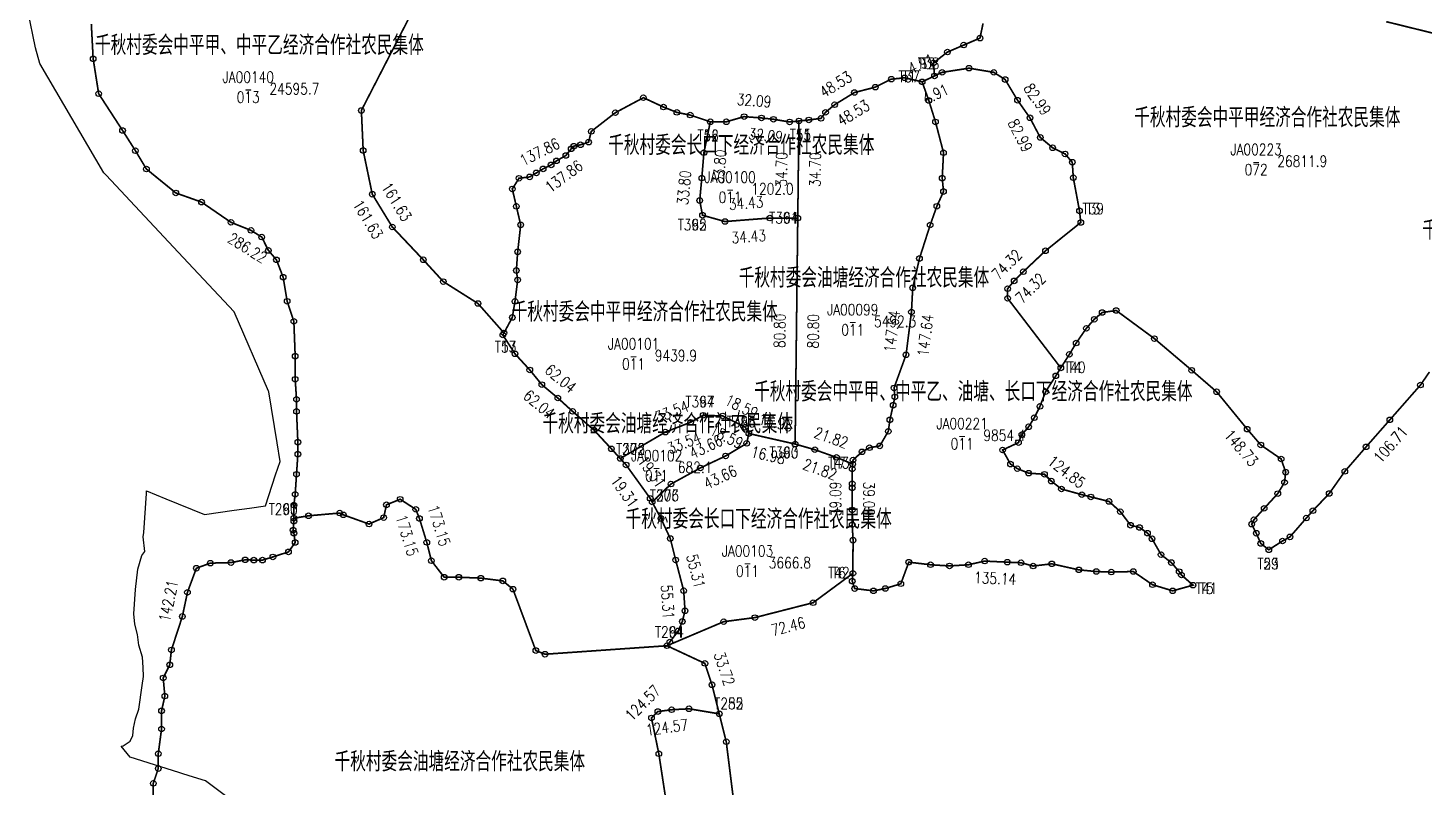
# Model space of a CAD drawing. Extents: x 213960 to 217464, y 137640 to 141047.
# Drawn here: x 213960.7 to 214460, y 138082.2 to 138353.5 of the extents above; entities that cross this region are included whole.
import ezdxf
from ezdxf.enums import TextEntityAlignment as Align

# ---------------------------------------------------------------- set-up
doc = ezdxf.new("R2010")
doc.units = 0
doc.header["$LTSCALE"] = 2
doc.header["$PDSIZE"] = 0.2
doc.layers.get('0').update_dxf_attribs({"linetype": 'CONTINUOUS'})
for name, color, linetype in [('DJZQ', 7, 'CONTINUOUS'), ('GD', 7, 'CONTINUOUS'), ('JZD', 1, 'CONTINUOUS'), ('JZP', 1, 'CONTINUOUS')]:
    doc.layers.add(name, color=color, linetype=linetype)
doc.styles.add('HZ', font='rs.shx', dxfattribs={"width": 0.8, "bigfont": 'hztxt.shx'})

# ---------------------------------------------------------------- blocks, each defined once
blk = doc.blocks.new('GC0000')
at = {"linetype": 'Continuous'}
blk.add_point((0, 0), dxfattribs=at)

msp = doc.modelspace()

# ---------------------------------------------------------------- linework, layer by layer
at = {"layer": 'DJZQ', "linetype": 'Continuous', "flags": 128}
msp.add_lwpolyline([(214031.27, 138078.97), (214024.18, 138084.36), (214018.32, 138086.22), (214015.7, 138087.05), (214014.65, 138087.38), (213997.24, 138092.89), (213994.03, 138096.82), (213994.66, 138096.85), (213997.28, 138098.62), (213998.14, 138100.56), (213998.47, 138103.19), (213999.15, 138106.53), (214000.35, 138110.04), (214001.52, 138118.47), (214002.02, 138121.63), (214001.82, 138124.96), (214001.62, 138128.64), (214000.36, 138132.84), (213999.81, 138136.7), (213998.9, 138140.37), (213998.53, 138144.05), (213999.16, 138152.83), (213999.99, 138160.02), (214001.36, 138164.94), (214002.47, 138166.4), (214001.93, 138171.66), (214002.06, 138173.19), (214003.01, 138187.15), (214003.07, 138188.04), (214009.92, 138185.24), (214023.78, 138179.59), (214034.39, 138181.09), (214039.91, 138181.87), (214045.59, 138182.68), (214049.24, 138193.73), (214050.84, 138198.57), (214049.76, 138205.16), (214046.76, 138223.42), (214046.66, 138223.66), (214034.36, 138252.04), (214016.23, 138271.47), (213988.66, 138300.9), (213987.84, 138301.77), (213964.88, 138340.84), (213963.32, 138346.45), (213960.66, 138359.76)], dxfattribs=at)
at = {"layer": 'GD', "color": 0, "linetype": 'Continuous'}
for centre in [(214301.14, 138349.87), (214301.14, 138349.87), (214289.5, 138344.88), (214289.5, 138344.88), (214295.32, 138347.38), (214295.32, 138347.38), (214284.51, 138341), (214284.51, 138341), (214297.21, 138339.12), (214297.21, 138339.12), (214287.6, 138337.64), (214287.6, 138337.64), (214306.07, 138337.64), (214306.07, 138337.64), (214310.14, 138335.06), (214310.14, 138335.06), (214314.57, 138327.67), (214314.57, 138327.67), (214319, 138321.39), (214319, 138321.39), (214322.7, 138314.37), (214322.7, 138314.37), (214327.13, 138310.68), (214327.13, 138310.68), (214331.56, 138308.46), (214331.56, 138308.46), (214334.15, 138305.51), (214334.15, 138305.51), (214334.52, 138299.97), (214334.52, 138299.97), (214337.2, 138283.98), (214337.2, 138283.98), (214324.58, 138273.85), (214324.58, 138273.85), (214313.36, 138263.1), (214313.36, 138263.1), (214316.63, 138266.37), (214316.63, 138266.37), (214311.02, 138260.29), (214311.02, 138260.29), (214311.02, 138256.86), (214311.02, 138256.86), (214342.02, 138249.38), (214344.86, 138251.8), (214349.87, 138252.51), (214339.19, 138246.14), (214335.55, 138240.88), (214363.52, 138242.46), (214333.12, 138236.84), (214328.26, 138229.15), (214376.88, 138231.14), (214324.62, 138223.49), (214385.78, 138223.45), (214458.67, 138225.86), (214322.59, 138218.23), (214320.57, 138214.19), (214447.73, 138213.43), (214316.12, 138208.12), (214318.55, 138210.95), (214396.71, 138210.1), (214314.9, 138205.29), (214401.57, 138204.44), (214439.23, 138203.77), (214309.23, 138202.65), (214408.85, 138199.43), (214312.07, 138197.6), (214314.5, 138195.98), (214318.55, 138194.37), (214324.21, 138193.96), (214410.47, 138194.73), (214431.62, 138194.99), (214326.64, 138191.53), (214330.28, 138188.7), (214410.07, 138191.09), (214337.57, 138186.68), (214340.81, 138185.87), (214347.29, 138184.25), (214407.64, 138187.05), (214426.05, 138187.09), (214351.33, 138180.61), (214402.78, 138181.79), (214417.85, 138178.31), (214420.2, 138180.95), (214354.98, 138175.76), (214358.22, 138174.95), (214398.33, 138176.13), (214399.14, 138177.74), (214361.05, 138172.93), (214362.67, 138170.91), (214399.95, 138172.89), (214401.57, 138169.25), (214409.36, 138170.12), (214412, 138171.58), (214365.91, 138165.24), (214275.68, 138162.55), (214283.45, 138161.63), (214290.24, 138161.2), (214297.04, 138161.63), (214302.83, 138162.94), (214310.9, 138162.55), (214315.82, 138162.35), (214320.15, 138161.17), (214326.84, 138161.96), (214336.48, 138159.8), (214342.78, 138159.21), (214348.09, 138159.01), (214355.96, 138159.21), (214369.55, 138162.41), (214372.38, 138159.18), (214255.46, 138155.75), (214256.34, 138153.12), (214267.32, 138153.14), (214272.84, 138154.84), (214362.85, 138154.49), (214373.19, 138157.96), (214263.07, 138152.3), (214370.06, 138152.3)]:
    msp.add_circle(centre, 1, dxfattribs=at)
at = {"layer": 'GD', "linetype": 'Continuous'}
for centre in [(213983.99, 138342.46), (214269.45, 138335.21), (214274.23, 138335.68), (213985.96, 138329.99), (214180.77, 138328.58), (214256.24, 138330.42), (214263.7, 138332.34), (214079.91, 138324.01), (214170.75, 138323.22), (214187.95, 138325.23), (214192.74, 138323.32), (214245.91, 138323.35), (214249.17, 138326.07), (214282.85, 138327.55), (214197.52, 138322.36), (214210.45, 138319.97), (214216.79, 138321.81), (214223.01, 138321.33), (214227.32, 138320.86), (214233.07, 138319.9), (214239.93, 138320.63), (214244.28, 138321.18), (214285.24, 138319.9), (213994.5, 138316.86), (214162.13, 138316.52), (213999.1, 138309.63), (214080.56, 138309.69), (214153.04, 138307.91), (214154.95, 138310.3), (214155.91, 138311.26), (214158.3, 138311.74), (214161.18, 138312.69), (214202.41, 138308.9), (214288.11, 138308.9), (214003.04, 138303.07), (214144.9, 138303.13), (214147.77, 138304.56), (214149.69, 138306), (214136.28, 138299.78), (214140.11, 138300.26), (214142.51, 138301.69), (214201.66, 138299.86), (214287.64, 138299.81), (214013.55, 138294.53), (214083.81, 138294.07), (214133.89, 138295.95), (214288.11, 138295.03), (214022.75, 138291.25), (214135.33, 138289.73), (214200.91, 138291.83), (214285.72, 138289.77), (214033.26, 138284.03), (214136.89, 138283.13), (214209.94, 138284.31), (214226, 138285.56), (214283.33, 138283.07), (214040.44, 138281.15), (214044.27, 138278.76), (214090.98, 138282.35), (214046.66, 138273.98), (214135.81, 138273.47), (214049.54, 138270.63), (214102.05, 138270.64), (214279.5, 138271.11), (214051.93, 138264.41), (214109.22, 138262.83), (214135.33, 138266.78), (214135.81, 138263.43), (214277.1, 138260.59), (214053.37, 138255.8), (214121.6, 138255.02), (214134.85, 138255.77), (214055.76, 138248.63), (214133.89, 138250.03), (214276.63, 138251.98), (214130.51, 138243.75), (214056.24, 138236.19), (214134.86, 138237.01), (214274.71, 138236.67), (214056.24, 138227.93), (214140.13, 138231.27), (214144.44, 138226.01), (214270.4, 138224.82), (214056.72, 138220.75), (214150.18, 138221.23), (214270.1, 138218.68), (214270.69, 138221.6), (214056.72, 138216.45), (214155.45, 138216.44), (214209.19, 138214.81), (214268.93, 138213.41), (214163.11, 138209.75), (214188.61, 138209.04), (214197.65, 138212.55), (214217.22, 138210.79), (214268.35, 138209.31), (214057.2, 138205.45), (214169.33, 138203.05), (214217.72, 138205.02), (214261.61, 138203.46), (214265.3, 138204.11), (214057.2, 138201.14), (214210.19, 138200.51), (214242.06, 138202.76), (214249.83, 138200), (214255.75, 138199.07), (214258.97, 138201.99), (214056.72, 138193.97), (214174.59, 138197.31), (214201.16, 138196.24), (214255.46, 138195.85), (214190.62, 138190.47), (214255.46, 138190.58), (214255.46, 138189.12), (214055.77, 138182.97), (214056.24, 138186.8), (214088.88, 138183.06), (214093.79, 138185.03), (214183.21, 138185.35), (214061.02, 138179.13), (214072.16, 138180.11), (214073.47, 138179.46), (214087.89, 138178.48), (214099.37, 138181.43), (214100.68, 138178.15), (214187.04, 138178.18), (214255.46, 138181.21), (214055.5, 138173.97), (214055.77, 138177.23), (214082.65, 138176.18), (214255.46, 138175.95), (214055.77, 138172.92), (214056.24, 138169.58), (214103.3, 138169.63), (214190.39, 138171), (214255.75, 138170.39), (214038.35, 138163.38), (214041.44, 138163.29), (214044.54, 138163.29), (214048.26, 138164.41), (214053.85, 138166.23), (214104.94, 138163.07), (214192.31, 138163.35), (214020.89, 138160.38), (214025.88, 138162.2), (214033.31, 138162.41), (214109.53, 138157.17), (214114.77, 138157.17), (214122.64, 138156.84), (214130.5, 138155.86), (214017.71, 138151.77), (214134.11, 138152.91), (214195.18, 138152.35), (214241.46, 138148.06), (214015.89, 138143.15), (214195.66, 138145.17), (214193.26, 138138), (214194.7, 138141.35), (214209.5, 138141.28), (214220.64, 138142.74), (214190.23, 138134.02), (214011.98, 138131.18), (214142.3, 138130.95), (214145.58, 138129.64), (214011.39, 138125.88), (214202.76, 138126.36), (214009.04, 138121.17), (214205.31, 138118.73), (214009.63, 138114.69), (214008.45, 138109.39), (214185.96, 138109.15), (214190.88, 138109.81), (214197.1, 138110.14), (214183.66, 138106.86), (214008.45, 138102.92), (214210.4, 138098.38), (214007.27, 138094.08), (214186.29, 138094.07), (214007.27, 138088.78), (214005.5, 138083.48)]:
    msp.add_circle(centre, 1, dxfattribs=at)
at = {"layer": 'JZD', "color": 0, "linetype": 'Continuous', "const_width": 0.6, "flags": 128}
for points in [[(214511.5, 138361.36), (214516.82, 138351.66), (214524.65, 138345.71), (214531.85, 138334.45), (214533.42, 138324.75), (214534.67, 138316.93), (214534.05, 138311.61), (214533.97, 138309.9), (214528.71, 138309.79), (214523.41, 138310.57), (214509.7, 138317.11), (214496.29, 138326), (214485.54, 138336.44), (214479.69, 138343.92), (214468.98, 138350.2), (214446.44, 138355.75)], [(214302.24, 138355.13), (214301.14, 138349.87), (214295.32, 138347.38), (214289.5, 138344.88), (214284.51, 138341), (214284.89, 138336.36), (214280.45, 138334.25), (214274.23, 138335.68), (214269.45, 138335.21), (214263.7, 138332.34), (214256.24, 138330.42), (214249.17, 138326.07), (214245.91, 138323.35), (214244.28, 138321.18), (214239.93, 138320.63), (214236.39, 138320.26), (214233.07, 138319.9), (214227.32, 138320.86), (214223.01, 138321.33), (214216.79, 138321.81), (214210.45, 138319.97), (214204.7, 138319.97), (214197.52, 138322.36), (214192.74, 138323.32), (214187.95, 138325.23), (214180.77, 138328.58), (214170.75, 138323.22), (214162.13, 138316.52), (214161.18, 138312.69), (214158.3, 138311.74), (214155.91, 138311.26), (214154.95, 138310.3), (214153.04, 138307.91), (214149.69, 138306), (214147.77, 138304.56), (214144.9, 138303.13), (214142.51, 138301.69), (214140.11, 138300.26), (214136.28, 138299.78), (214133.89, 138295.95), (214135.33, 138289.73), (214136.89, 138283.13), (214135.81, 138273.47), (214135.33, 138266.78), (214135.81, 138263.43), (214134.85, 138255.77), (214133.89, 138250.03), (214130.91, 138244.49), (214121.6, 138255.02), (214109.22, 138262.83), (214102.05, 138270.64), (214090.98, 138282.35), (214083.81, 138294.07), (214080.56, 138309.69), (214079.91, 138324.01), (214097.39, 138357.93)], [(214461.89, 138230.54), (214458.67, 138225.86), (214447.73, 138213.43), (214439.23, 138203.77), (214431.62, 138194.99), (214426.05, 138187.09), (214420.2, 138180.95), (214417.85, 138178.31), (214412, 138171.58), (214409.36, 138170.12), (214404.42, 138166.98), (214401.57, 138169.25), (214399.95, 138172.89), (214398.33, 138176.13), (214399.14, 138177.74), (214402.78, 138181.79), (214407.64, 138187.05), (214410.07, 138191.09), (214410.47, 138194.73), (214408.85, 138199.43), (214401.57, 138204.44), (214396.71, 138210.1), (214385.78, 138223.45), (214376.88, 138231.14), (214363.52, 138242.46), (214349.87, 138252.51), (214344.86, 138251.8), (214342.02, 138249.38), (214339.19, 138246.14), (214335.55, 138240.88), (214333.12, 138236.84), (214330.05, 138231.99), (214311.02, 138256.86), (214311.02, 138260.29), (214313.36, 138263.1), (214316.63, 138266.37), (214324.58, 138273.85), (214337.2, 138283.98), (214336.73, 138288.15), (214334.52, 138299.97), (214334.15, 138305.51), (214331.56, 138308.46), (214327.13, 138310.68), (214322.7, 138314.37), (214319, 138321.39), (214314.57, 138327.67), (214310.14, 138335.06), (214306.07, 138337.64), (214297.21, 138339.12), (214287.6, 138337.64), (214284.89, 138336.36), (214284.51, 138341), (214289.5, 138344.88), (214295.32, 138347.38), (214301.14, 138349.87), (214302.24, 138355.13)], [(214446.44, 138355.75), (214468.98, 138350.2)]]:
    msp.add_lwpolyline(points, dxfattribs=at)
at = {"layer": 'JZD', "color": 7, "const_width": 0.6}
for points in [[(214097.39, 138357.93), (214079.91, 138324.01), (214080.56, 138309.69), (214083.81, 138294.07), (214090.98, 138282.35), (214102.05, 138270.64), (214109.22, 138262.83), (214121.6, 138255.02), (214130.91, 138244.49), (214130.51, 138243.75), (214134.86, 138237.01), (214140.13, 138231.27), (214144.44, 138226.01), (214150.18, 138221.23), (214155.45, 138216.44), (214163.11, 138209.75), (214169.33, 138203.05), (214172.49, 138199.6), (214174.59, 138197.31), (214183.21, 138185.35), (214183.9, 138184.06), (214187.04, 138178.18), (214190.39, 138171), (214192.31, 138163.35), (214195.18, 138152.35), (214195.66, 138145.17), (214194.7, 138141.35), (214193.26, 138138), (214189.2, 138132.68), (214145.58, 138129.64), (214142.3, 138130.95), (214134.11, 138152.91), (214130.5, 138155.86), (214122.64, 138156.84), (214114.77, 138157.17), (214109.53, 138157.17), (214104.94, 138163.07), (214103.3, 138169.63), (214100.68, 138178.15), (214099.37, 138181.43), (214093.79, 138185.03), (214088.88, 138183.06), (214087.89, 138178.48), (214082.65, 138176.18), (214073.47, 138179.46), (214072.16, 138180.11), (214061.02, 138179.13), (214055.77, 138178.27), (214055.77, 138182.97), (214056.24, 138186.8), (214056.72, 138193.97), (214057.2, 138201.14), (214057.2, 138205.45), (214056.72, 138216.45), (214056.72, 138220.75), (214056.24, 138227.93), (214056.24, 138236.19), (214055.76, 138248.63), (214053.37, 138255.8), (214051.93, 138264.41), (214049.54, 138270.63), (214046.66, 138273.98), (214044.27, 138278.76), (214040.44, 138281.15), (214033.26, 138284.03), (214022.75, 138291.25), (214013.55, 138294.53), (214003.04, 138303.07), (213999.1, 138309.63), (213994.5, 138316.86), (213985.96, 138329.99), (213983.99, 138342.46), (213983.33, 138354.93)], [(214005.5, 138077), (214005.5, 138083.48), (214007.27, 138088.78), (214007.27, 138094.08), (214008.45, 138102.92), (214008.45, 138109.39), (214009.63, 138114.69), (214009.04, 138121.17), (214011.39, 138125.88), (214011.98, 138131.18), (214015.89, 138143.15), (214017.71, 138151.77), (214020.89, 138160.38), (214025.88, 138162.2), (214033.31, 138162.41), (214038.35, 138163.38), (214041.44, 138163.29), (214044.54, 138163.29), (214048.26, 138164.41), (214053.85, 138166.23), (214056.24, 138169.58), (214055.77, 138172.92), (214055.5, 138173.97), (214055.77, 138177.23), (214055.77, 138178.27), (214061.02, 138179.13), (214072.16, 138180.11), (214073.47, 138179.46), (214082.65, 138176.18), (214087.89, 138178.48), (214088.88, 138183.06), (214093.79, 138185.03), (214099.37, 138181.43), (214100.68, 138178.15), (214103.3, 138169.63), (214104.94, 138163.07), (214109.53, 138157.17), (214114.77, 138157.17), (214122.64, 138156.84), (214130.5, 138155.86), (214134.11, 138152.91), (214142.3, 138130.95), (214145.58, 138129.64), (214189.2, 138132.68), (214202.76, 138126.36), (214205.31, 138118.73), (214207.91, 138108.33), (214197.1, 138110.14), (214190.88, 138109.81), (214185.96, 138109.15), (214183.66, 138106.86), (214186.29, 138094.07), (214199.35, 138008.95)], [(214199.35, 138008.95), (214186.29, 138094.07), (214183.66, 138106.86), (214185.96, 138109.15), (214190.88, 138109.81), (214197.1, 138110.14), (214207.91, 138108.33), (214210.4, 138098.38), (214212.94, 138078.03)]]:
    msp.add_lwpolyline(points, dxfattribs=at)
at = {"layer": 'JZD', "color": 0, "linetype": 'Continuous', "const_width": 0.6, "flags": 128}
msp.add_lwpolyline([(214280.45, 138334.25), (214284.89, 138336.36), (214287.6, 138337.64), (214297.21, 138339.12), (214306.07, 138337.64), (214310.14, 138335.06), (214314.57, 138327.67), (214319, 138321.39), (214322.7, 138314.37), (214327.13, 138310.68), (214331.56, 138308.46), (214334.15, 138305.51), (214334.52, 138299.97), (214336.73, 138288.15), (214337.2, 138283.98), (214324.58, 138273.85), (214316.63, 138266.37), (214313.36, 138263.1), (214311.02, 138260.29), (214311.02, 138256.86), (214330.05, 138231.99), (214328.26, 138229.15), (214324.62, 138223.49), (214322.59, 138218.23), (214320.57, 138214.19), (214318.55, 138210.95), (214316.12, 138208.12), (214314.9, 138205.29), (214309.23, 138202.65), (214312.07, 138197.6), (214314.5, 138195.98), (214318.55, 138194.37), (214324.21, 138193.96), (214326.64, 138191.53), (214330.28, 138188.7), (214337.57, 138186.68), (214340.81, 138185.87), (214347.29, 138184.25), (214351.33, 138180.61), (214354.98, 138175.76), (214358.22, 138174.95), (214361.05, 138172.93), (214362.67, 138170.91), (214365.91, 138165.24), (214369.55, 138162.41), (214372.38, 138159.18), (214373.19, 138157.96), (214377.34, 138154.33), (214370.06, 138152.3), (214362.85, 138154.49), (214355.96, 138159.21), (214348.09, 138159.01), (214342.78, 138159.21), (214336.48, 138159.8), (214326.84, 138161.96), (214320.15, 138161.17), (214315.82, 138162.35), (214310.9, 138162.55), (214302.83, 138162.94), (214297.04, 138161.63), (214290.24, 138161.2), (214283.45, 138161.63), (214275.68, 138162.55), (214272.84, 138154.84), (214267.32, 138153.14), (214263.07, 138152.3), (214256.34, 138153.12), (214255.46, 138155.75), (214255.69, 138158.56), (214255.75, 138170.39), (214255.46, 138175.95), (214255.46, 138181.21), (214255.46, 138189.12), (214255.46, 138190.58), (214255.46, 138195.85), (214255.62, 138197.63), (214255.75, 138199.07), (214258.97, 138201.99), (214261.61, 138203.46), (214265.3, 138204.11), (214268.35, 138209.31), (214268.93, 138213.41), (214270.1, 138218.68), (214270.69, 138221.6), (214270.4, 138224.82), (214274.71, 138236.67), (214276.63, 138251.98), (214277.1, 138260.59), (214279.5, 138271.11), (214283.33, 138283.07), (214285.72, 138289.77), (214288.11, 138295.03), (214287.64, 138299.81), (214288.11, 138308.9), (214285.24, 138319.9), (214282.85, 138327.55)], close=True, dxfattribs=at)
at = {"layer": 'JZD', "color": 7, "const_width": 0.6}
for points in [[(214236.39, 138320.26), (214239.93, 138320.63), (214244.28, 138321.18), (214245.91, 138323.35), (214249.17, 138326.07), (214256.24, 138330.42), (214263.7, 138332.34), (214269.45, 138335.21), (214274.23, 138335.68), (214280.45, 138334.25), (214282.85, 138327.55), (214285.24, 138319.9), (214288.11, 138308.9), (214287.64, 138299.81), (214288.11, 138295.03), (214285.72, 138289.77), (214283.33, 138283.07), (214279.5, 138271.11), (214277.1, 138260.59), (214276.63, 138251.98), (214274.71, 138236.67), (214270.4, 138224.82), (214270.69, 138221.6), (214270.1, 138218.68), (214268.93, 138213.41), (214268.35, 138209.31), (214265.3, 138204.11), (214261.61, 138203.46), (214258.97, 138201.99), (214255.75, 138199.07), (214255.62, 138197.63), (214249.83, 138200), (214242.06, 138202.76), (214235.03, 138204.77), (214235.98, 138285.56)], [(214204.7, 138319.97), (214202.41, 138308.9), (214201.66, 138299.86), (214200.91, 138291.83), (214201.91, 138286.56), (214209.94, 138284.31), (214226, 138285.56), (214235.98, 138285.56), (214235.03, 138204.77), (214218.47, 138208.53), (214217.22, 138210.79), (214209.19, 138214.81), (214202.16, 138215.06), (214197.65, 138212.55), (214188.61, 138209.04), (214172.49, 138199.6), (214169.33, 138203.05), (214163.11, 138209.75), (214155.45, 138216.44), (214150.18, 138221.23), (214144.44, 138226.01), (214140.13, 138231.27), (214134.86, 138237.01), (214130.51, 138243.75), (214130.91, 138244.49), (214133.89, 138250.03), (214134.85, 138255.77), (214135.81, 138263.43), (214135.33, 138266.78), (214135.81, 138273.47), (214136.89, 138283.13), (214135.33, 138289.73), (214133.89, 138295.95), (214136.28, 138299.78), (214140.11, 138300.26), (214142.51, 138301.69), (214144.9, 138303.13), (214147.77, 138304.56), (214149.69, 138306), (214153.04, 138307.91), (214154.95, 138310.3), (214155.91, 138311.26), (214158.3, 138311.74), (214161.18, 138312.69), (214162.13, 138316.52), (214170.75, 138323.22), (214180.77, 138328.58), (214187.95, 138325.23), (214192.74, 138323.32), (214197.52, 138322.36)], [(214204.7, 138319.97), (214210.45, 138319.97), (214216.79, 138321.81), (214223.01, 138321.33), (214227.32, 138320.86), (214233.07, 138319.9), (214236.39, 138320.26), (214235.98, 138285.56), (214226, 138285.56), (214209.94, 138284.31), (214201.91, 138286.56), (214200.91, 138291.83), (214201.66, 138299.86), (214202.41, 138308.9)], [(214172.49, 138199.6), (214188.61, 138209.04), (214197.65, 138212.55), (214202.16, 138215.06), (214209.19, 138214.81), (214217.22, 138210.79), (214218.47, 138208.53), (214217.72, 138205.02), (214210.19, 138200.51), (214201.16, 138196.24), (214190.62, 138190.47), (214183.9, 138184.06), (214183.21, 138185.35), (214174.59, 138197.31)], [(214183.9, 138184.06), (214190.62, 138190.47), (214201.16, 138196.24), (214210.19, 138200.51), (214217.72, 138205.02), (214218.47, 138208.53), (214235.03, 138204.77), (214242.06, 138202.76), (214249.83, 138200), (214255.62, 138197.63), (214255.46, 138195.85), (214255.46, 138190.58), (214255.46, 138189.12), (214255.46, 138181.21), (214255.46, 138175.95), (214255.75, 138170.39), (214255.69, 138158.56), (214241.46, 138148.06), (214220.64, 138142.74), (214209.5, 138141.28), (214189.2, 138132.68), (214190.23, 138134.02), (214193.26, 138138), (214194.7, 138141.35), (214195.66, 138145.17), (214195.18, 138152.35), (214192.31, 138163.35), (214190.39, 138171), (214187.04, 138178.18)]]:
    msp.add_lwpolyline(points, close=True, dxfattribs=at)
at = {"layer": 'JZP', "linetype": 'Continuous'}
for centre in [(214280.45, 138334.25), (214204.7, 138319.97), (214236.39, 138320.26), (214201.91, 138286.56), (214235.98, 138285.56), (214130.91, 138244.49), (214202.16, 138215.06), (214218.47, 138208.53), (214235.03, 138204.77), (214172.49, 138199.6), (214255.62, 138197.63), (214183.9, 138184.06), (214055.77, 138178.27), (214255.69, 138158.56), (214189.2, 138132.68), (214207.91, 138108.33)]:
    msp.add_circle(centre, 1, dxfattribs=at)
at = {"layer": 'JZP', "color": 1, "linetype": 'Continuous'}
for centre in [(214284.89, 138336.36), (214336.73, 138288.15), (214330.05, 138231.99), (214404.42, 138166.98), (214377.34, 138154.33)]:
    msp.add_circle(centre, 1, dxfattribs=at)

# ---------------------------------------------------------------- block references
at = {"layer": 'JZD', "color": 0, "linetype": 'Continuous'}
for p in [(214301.14, 138349.87), (214301.14, 138349.87), (214289.5, 138344.88), (214289.5, 138344.88), (214295.32, 138347.38), (214295.32, 138347.38), (214284.51, 138341), (214284.51, 138341), (214297.21, 138339.12), (214297.21, 138339.12), (214284.89, 138336.36), (214284.89, 138336.36), (214284.89, 138336.36), (214287.6, 138337.64), (214287.6, 138337.64), (214306.07, 138337.64), (214306.07, 138337.64), (214310.14, 138335.06), (214310.14, 138335.06), (214314.57, 138327.67), (214314.57, 138327.67), (214319, 138321.39), (214319, 138321.39), (214322.7, 138314.37), (214322.7, 138314.37), (214327.13, 138310.68), (214327.13, 138310.68), (214331.56, 138308.46), (214331.56, 138308.46), (214334.15, 138305.51), (214334.15, 138305.51), (214334.52, 138299.97), (214334.52, 138299.97), (214336.73, 138288.15), (214336.73, 138288.15), (214337.2, 138283.98), (214337.2, 138283.98), (214324.58, 138273.85), (214324.58, 138273.85), (214316.63, 138266.37), (214316.63, 138266.37), (214311.02, 138260.29), (214311.02, 138260.29), (214313.36, 138263.1), (214313.36, 138263.1), (214311.02, 138256.86), (214311.02, 138256.86), (214342.02, 138249.38), (214344.86, 138251.8), (214349.87, 138252.51), (214339.19, 138246.14), (214335.55, 138240.88), (214363.52, 138242.46), (214333.12, 138236.84), (214328.26, 138229.15), (214330.05, 138231.99), (214330.05, 138231.99), (214376.88, 138231.14), (214458.67, 138225.86), (214324.62, 138223.49), (214385.78, 138223.45), (214320.57, 138214.19), (214322.59, 138218.23), (214318.55, 138210.95), (214396.71, 138210.1), (214447.73, 138213.43), (214314.9, 138205.29), (214316.12, 138208.12), (214401.57, 138204.44), (214309.23, 138202.65), (214408.85, 138199.43), (214439.23, 138203.77), (214312.07, 138197.6), (214314.5, 138195.98), (214318.55, 138194.37), (214324.21, 138193.96), (214410.47, 138194.73), (214431.62, 138194.99), (214326.64, 138191.53), (214410.07, 138191.09), (214330.28, 138188.7), (214337.57, 138186.68), (214340.81, 138185.87), (214347.29, 138184.25), (214407.64, 138187.05), (214426.05, 138187.09), (214351.33, 138180.61), (214402.78, 138181.79), (214420.2, 138180.95), (214354.98, 138175.76), (214358.22, 138174.95), (214398.33, 138176.13), (214399.14, 138177.74), (214417.85, 138178.31), (214361.05, 138172.93), (214362.67, 138170.91), (214399.95, 138172.89), (214401.57, 138169.25), (214409.36, 138170.12), (214412, 138171.58), (214365.91, 138165.24), (214404.42, 138166.98), (214290.24, 138161.2), (214297.04, 138161.63), (214302.83, 138162.94), (214310.9, 138162.55), (214315.82, 138162.35), (214320.15, 138161.17), (214326.84, 138161.96), (214336.48, 138159.8), (214342.78, 138159.21), (214348.09, 138159.01), (214355.96, 138159.21), (214369.55, 138162.41), (214372.38, 138159.18), (214362.85, 138154.49), (214373.19, 138157.96), (214377.34, 138154.33), (214370.06, 138152.3)]:
    msp.add_blockref('GC0000', p, dxfattribs=at)
at = {"layer": 'JZD', "linetype": 'Continuous'}
for p in [(213983.99, 138342.46), (214269.45, 138335.21), (214274.23, 138335.68), (214280.45, 138334.25), (213985.96, 138329.99), (214256.24, 138330.42), (214263.7, 138332.34), (214079.91, 138324.01), (214180.77, 138328.58), (214187.95, 138325.23), (214249.17, 138326.07), (214282.85, 138327.55), (214170.75, 138323.22), (214192.74, 138323.32), (214197.52, 138322.36), (214204.7, 138319.97), (214204.7, 138319.97), (214210.45, 138319.97), (214216.79, 138321.81), (214223.01, 138321.33), (214227.32, 138320.86), (214233.07, 138319.9), (214236.39, 138320.26), (214236.39, 138320.26), (214239.93, 138320.63), (214244.28, 138321.18), (214245.91, 138323.35), (214285.24, 138319.9), (213994.5, 138316.86), (214162.13, 138316.52), (213999.1, 138309.63), (214080.56, 138309.69), (214154.95, 138310.3), (214155.91, 138311.26), (214158.3, 138311.74), (214161.18, 138312.69), (214202.41, 138308.9), (214202.41, 138308.9), (214288.11, 138308.9), (214147.77, 138304.56), (214149.69, 138306), (214153.04, 138307.91), (214003.04, 138303.07), (214136.28, 138299.78), (214140.11, 138300.26), (214142.51, 138301.69), (214144.9, 138303.13), (214201.66, 138299.86), (214201.66, 138299.86), (214287.64, 138299.81), (214013.55, 138294.53), (214083.81, 138294.07), (214133.89, 138295.95), (214288.11, 138295.03), (214022.75, 138291.25), (214135.33, 138289.73), (214200.91, 138291.83), (214200.91, 138291.83), (214285.72, 138289.77), (214033.26, 138284.03), (214201.91, 138286.56), (214201.91, 138286.56), (214209.94, 138284.31), (214209.94, 138284.31), (214226, 138285.56), (214226, 138285.56), (214235.98, 138285.56), (214235.98, 138285.56), (214235.98, 138285.56), (214040.44, 138281.15), (214090.98, 138282.35), (214136.89, 138283.13), (214283.33, 138283.07), (214044.27, 138278.76), (214046.66, 138273.98), (214049.54, 138270.63), (214102.05, 138270.64), (214135.81, 138273.47), (214279.5, 138271.11), (214051.93, 138264.41), (214135.33, 138266.78), (214109.22, 138262.83), (214135.81, 138263.43), (214277.1, 138260.59), (214053.37, 138255.8), (214121.6, 138255.02), (214134.85, 138255.77), (214133.89, 138250.03), (214276.63, 138251.98), (214055.76, 138248.63), (214130.91, 138244.49), (214130.91, 138244.49), (214130.51, 138243.75), (214130.51, 138243.75), (214056.24, 138236.19), (214134.86, 138237.01), (214134.86, 138237.01), (214274.71, 138236.67), (214140.13, 138231.27), (214140.13, 138231.27), (214056.24, 138227.93), (214144.44, 138226.01), (214144.44, 138226.01), (214270.4, 138224.82), (214056.72, 138220.75), (214150.18, 138221.23), (214150.18, 138221.23), (214270.69, 138221.6), (214056.72, 138216.45), (214155.45, 138216.44), (214155.45, 138216.44), (214202.16, 138215.06), (214202.16, 138215.06), (214209.19, 138214.81), (214209.19, 138214.81), (214270.1, 138218.68), (214163.11, 138209.75), (214163.11, 138209.75), (214188.61, 138209.04), (214188.61, 138209.04), (214197.65, 138212.55), (214197.65, 138212.55), (214217.22, 138210.79), (214217.22, 138210.79), (214268.35, 138209.31), (214268.93, 138213.41), (214057.2, 138205.45), (214217.72, 138205.02), (214217.72, 138205.02), (214218.47, 138208.53), (214218.47, 138208.53), (214218.47, 138208.53), (214235.03, 138204.77), (214235.03, 138204.77), (214235.03, 138204.77), (214265.3, 138204.11), (214057.2, 138201.14), (214169.33, 138203.05), (214169.33, 138203.05), (214172.49, 138199.6), (214172.49, 138199.6), (214172.49, 138199.6), (214210.19, 138200.51), (214210.19, 138200.51), (214242.06, 138202.76), (214242.06, 138202.76), (214249.83, 138200), (214249.83, 138200), (214255.75, 138199.07), (214258.97, 138201.99), (214261.61, 138203.46), (214056.72, 138193.97), (214174.59, 138197.31), (214174.59, 138197.31), (214201.16, 138196.24), (214201.16, 138196.24), (214255.46, 138195.85), (214255.62, 138197.63), (214255.62, 138197.63), (214190.62, 138190.47), (214190.62, 138190.47), (214255.46, 138190.58), (214255.46, 138189.12), (214056.24, 138186.8), (214093.79, 138185.03), (214093.79, 138185.03), (214183.21, 138185.35), (214183.21, 138185.35), (214183.9, 138184.06), (214183.9, 138184.06), (214183.9, 138184.06), (214055.77, 138182.97), (214061.02, 138179.13), (214061.02, 138179.13), (214072.16, 138180.11), (214072.16, 138180.11), (214073.47, 138179.46), (214073.47, 138179.46), (214088.88, 138183.06), (214088.88, 138183.06), (214099.37, 138181.43), (214099.37, 138181.43), (214255.46, 138181.21), (214055.5, 138173.97), (214055.77, 138178.27), (214055.77, 138178.27), (214055.77, 138177.23), (214082.65, 138176.18), (214082.65, 138176.18), (214087.89, 138178.48), (214087.89, 138178.48), (214100.68, 138178.15), (214100.68, 138178.15), (214187.04, 138178.18), (214187.04, 138178.18), (214255.46, 138175.95), (214055.77, 138172.92), (214056.24, 138169.58), (214103.3, 138169.63), (214103.3, 138169.63), (214190.39, 138171), (214190.39, 138171), (214255.75, 138170.39), (214048.26, 138164.41), (214053.85, 138166.23), (214020.89, 138160.38), (214025.88, 138162.2), (214033.31, 138162.41), (214038.35, 138163.38), (214041.44, 138163.29), (214044.54, 138163.29), (214104.94, 138163.07), (214104.94, 138163.07), (214192.31, 138163.35), (214192.31, 138163.35), (214109.53, 138157.17), (214109.53, 138157.17), (214114.77, 138157.17), (214114.77, 138157.17), (214122.64, 138156.84), (214122.64, 138156.84), (214130.5, 138155.86), (214130.5, 138155.86), (214255.69, 138158.56), (214017.71, 138151.77), (214134.11, 138152.91), (214134.11, 138152.91), (214195.18, 138152.35), (214195.18, 138152.35), (214195.66, 138145.17), (214195.66, 138145.17), (214241.46, 138148.06), (214015.89, 138143.15), (214194.7, 138141.35), (214194.7, 138141.35), (214209.5, 138141.28), (214220.64, 138142.74), (214190.23, 138134.02), (214193.26, 138138), (214193.26, 138138), (214011.98, 138131.18), (214142.3, 138130.95), (214142.3, 138130.95), (214145.58, 138129.64), (214145.58, 138129.64), (214189.2, 138132.68), (214189.2, 138132.68), (214189.2, 138132.68), (214011.39, 138125.88), (214202.76, 138126.36), (214009.04, 138121.17), (214009.63, 138114.69), (214205.31, 138118.73), (214008.45, 138109.39), (214185.96, 138109.15), (214185.96, 138109.15), (214190.88, 138109.81), (214190.88, 138109.81), (214197.1, 138110.14), (214197.1, 138110.14), (214183.66, 138106.86), (214183.66, 138106.86), (214207.91, 138108.33), (214207.91, 138108.33), (214008.45, 138102.92), (214007.27, 138094.08), (214186.29, 138094.07), (214186.29, 138094.07), (214210.4, 138098.38), (214007.27, 138088.78), (214005.5, 138083.48)]:
    msp.add_blockref('GC0000', p, dxfattribs=at)
at = {"layer": 'JZD', "color": 1, "linetype": 'Continuous'}
for p in [(214269.45, 138335.21), (214274.23, 138335.68), (214280.45, 138334.25), (214280.45, 138334.25), (214256.24, 138330.42), (214263.7, 138332.34), (214079.91, 138324.01), (214180.77, 138328.58), (214187.95, 138325.23), (214249.17, 138326.07), (214282.85, 138327.55), (214170.75, 138323.22), (214192.74, 138323.32), (214197.52, 138322.36), (214204.7, 138319.97), (214210.45, 138319.97), (214216.79, 138321.81), (214223.01, 138321.33), (214227.32, 138320.86), (214233.07, 138319.9), (214236.39, 138320.26), (214239.93, 138320.63), (214244.28, 138321.18), (214245.91, 138323.35), (214285.24, 138319.9), (214162.13, 138316.52), (214080.56, 138309.69), (214154.95, 138310.3), (214155.91, 138311.26), (214158.3, 138311.74), (214161.18, 138312.69), (214288.11, 138308.9), (214147.77, 138304.56), (214149.69, 138306), (214153.04, 138307.91), (214136.28, 138299.78), (214140.11, 138300.26), (214142.51, 138301.69), (214144.9, 138303.13), (214287.64, 138299.81), (214083.81, 138294.07), (214133.89, 138295.95), (214288.11, 138295.03), (214135.33, 138289.73), (214285.72, 138289.77), (214090.98, 138282.35), (214136.89, 138283.13), (214283.33, 138283.07), (214102.05, 138270.64), (214135.81, 138273.47), (214279.5, 138271.11), (214135.33, 138266.78), (214109.22, 138262.83), (214135.81, 138263.43), (214277.1, 138260.59), (214121.6, 138255.02), (214134.85, 138255.77), (214133.89, 138250.03), (214276.63, 138251.98), (214130.91, 138244.49), (214274.71, 138236.67), (214270.4, 138224.82), (214270.69, 138221.6), (214270.1, 138218.68), (214268.35, 138209.31), (214268.93, 138213.41), (214265.3, 138204.11), (214255.75, 138199.07), (214258.97, 138201.99), (214261.61, 138203.46), (214255.46, 138195.85), (214255.62, 138197.63), (214255.46, 138190.58), (214255.46, 138189.12), (214255.46, 138181.21), (214255.46, 138175.95), (214255.75, 138170.39), (214275.68, 138162.55), (214283.45, 138161.63), (214255.46, 138155.75), (214255.69, 138158.56), (214272.84, 138154.84), (214256.34, 138153.12), (214263.07, 138152.3), (214267.32, 138153.14)]:
    msp.add_blockref('GC0000', p, dxfattribs=at)

# ---------------------------------------------------------------- texts
at = {"color": 1, "linetype": 'Continuous', "style": 'HZ', "width": 0.8}
msp.add_text('—', height=4, dxfattribs=at).set_placement((214399.9, 138305.86), align=Align.MIDDLE)
at = {"layer": 'JZD', "linetype": 'Continuous', "style": 'HZ', "width": 0.8}
for s, height, p in [('千秋村委会中平甲、中平乙经济合作社农民集体', 7, (214043.45, 138341.74)), ('JA00140', 4, (214039.45, 138332.74)), ('千秋村委会长口下经济合作社农民集体', 7, (214215.78, 138305.98)), ('JA00100', 4, (214211.78, 138296.98)), ('千秋村委会中平甲经济合作社农民集体', 7, (214181.26, 138246.39)), ('JA00099', 4, (214255.65, 138249.59)), ('JA00101', 4, (214177.26, 138237.39)), ('千秋村委会油塘经济合作社农民集体', 7, (214189.49, 138206.44)), ('JA00102', 4, (214185.49, 138197.44)), ('千秋村委会长口下经济合作社农民集体', 7, (214222, 138172.35)), ('JA00103', 4, (214218, 138163.35)), ('千秋村委会油塘经济合作社农民集体', 7, (214115.12, 138085.64))]:
    msp.add_text(s, height=height, dxfattribs=at).set_placement(p, align=Align.BOTTOM_CENTER)
at = {"layer": 'JZD', "color": 1, "linetype": 'Continuous', "style": 'HZ', "width": 0.8}
for s, rotation, p in [('4.91', 25.4082, (214280.1, 138340.72)), ('48.53', 31.5902, (214249.56, 138333.35)), ('32.09', 355.6047, (214220.36, 138327.56)), ('4.91', 25.4082, (214285.25, 138329.88)), ('82.99', 305.2176, (214321.69, 138327.99)), ('48.53', 31.5902, (214255.85, 138323.13)), ('82.99', 297.7585, (214315.54, 138315.09)), ('137.86', 26.5475, (214143.66, 138309.21)), ('32.09', 353.6648, (214224.51, 138315.13)), ('33.80', 85.2364, (214208.02, 138303.88)), ('137.86', 36.8469, (214152.33, 138300.48)), ('34.70', 89.326, (214230.18, 138302.98)), ('34.70', 89.326, (214242.18, 138302.84)), ('33.80', 84.6442, (214195.31, 138296.41)), ('161.63', 301.4489, (214092.52, 138291.34)), ('161.63', 301.4489, (214082.28, 138285.08)), ('34.43', 4.4672, (214217.5, 138290.92)), ('286.22', 328.015, (214039.18, 138274.87)), ('34.43', 4.4672, (214218.44, 138278.95)), ('74.32', 45, (214310.75, 138268.98)), ('74.32', 45, (214319.24, 138260.49)), ('80.80', 89.326, (214229.51, 138245.24)), ('80.80', 89.326, (214241.5, 138245.1)), ('147.64', 82.8696, (214269.71, 138245.07)), ('147.64', 82.8696, (214281.62, 138243.58)), ('62.04', 320.2164, (214151.15, 138228.23)), ('62.04', 320.2164, (214143.47, 138219.01)), ('33.54', 21.2505, (214190.95, 138216.38)), ('18.59', 333.4349, (214215.88, 138218.17)), ('16.98', 347.1957, (214228.08, 138212.5)), ('33.54', 21.2505, (214195.3, 138205.2)), ('18.59', 333.4349, (214210.52, 138207.43)), ('21.82', 340.4633, (214247.95, 138207.04)), ('148.73', 310.6231, (214394.59, 138203.36)), ('106.71', 48.6696, (214447.99, 138204.64)), ('43.66', 25.2777, (214203.11, 138203.8)), ('19.31', 305.7752, (214183.77, 138194.84)), ('16.98', 347.1957, (214225.42, 138200.8)), ('21.82', 340.4633, (214243.94, 138195.73)), ('124.85', 322.1465, (214332.15, 138194.86)), ('43.66', 25.2777, (214208.24, 138192.95)), ('19.31', 305.7752, (214174.03, 138187.82)), ('39.09', 90, (214249.46, 138185.17)), ('39.09', 270, (214261.46, 138185.17)), ('173.15', 287.1027, (214107.72, 138175.65)), ('173.15', 287.1027, (214096.25, 138172.12)), ('55.31', 284.6313, (214199.55, 138159.36)), ('135.14', 357.2092, (214306.58, 138156.75)), ('142.21', 78.1023, (214010.93, 138148.7)), ('55.31', 273.8172, (214189.43, 138148.36)), ('72.46', 14.3388, (214232.54, 138139.59)), ('33.72', 288.4476, (214209.73, 138124.44)), ('124.57', 45, (214180.57, 138112.25)), ('124.57', 7.5946, (214189.21, 138103.53))]:
    msp.add_text(s, height=4, rotation=rotation, dxfattribs=at).set_placement(p, align=Align.MIDDLE)
at = {"layer": 'JZD', "linetype": 'Continuous', "style": 'HZ', "width": 0.8}
for s, p in [('24595.7', (214047.05, 138331.74)), ('1202.0', (214219.38, 138295.98)), ('5492.3', (214263.25, 138248.59)), ('9439.9', (214184.86, 138236.39)), ('682.1', (214193.09, 138196.44)), ('3666.8', (214225.6, 138162.35))]:
    msp.add_text(s, height=4, dxfattribs=at).set_placement(p, align=Align.MIDDLE_LEFT)
for s, p in [('013', (214039.45, 138330.74)), ('011', (214211.78, 138294.98)), ('011', (214255.65, 138247.59)), ('011', (214177.26, 138235.39)), ('011', (214185.49, 138195.44)), ('011', (214218, 138161.35))]:
    msp.add_text(s, height=4, dxfattribs=at).set_placement(p, align=Align.TOP_CENTER)
at = {"layer": 'JZD', "color": 1, "linetype": 'Continuous', "style": 'HZ', "width": 0.8}
for p in [(214039.45, 138331.74), (214211.78, 138295.98), (214255.65, 138248.59), (214177.26, 138236.39), (214294.76, 138207.88), (214218, 138162.35)]:
    msp.add_text('—', height=4, dxfattribs=at).set_placement(p, align=Align.MIDDLE)
for s, height, p in [('千秋村委会中平甲经济合作社农民集体', 7, (214403.9, 138315.86)), ('JA00223', 4, (214399.9, 138306.86)), ('千秋村委会中平甲、油塘经济合作社农民集体', 7, (214515.25, 138275.72)), ('千秋村委会油塘经济合作社农民集体', 7, (214259.65, 138258.59)), ('千秋村委会中平甲、中平乙、油塘、长口下经济合作社农民集体', 7, (214298.76, 138217.88)), ('JA00221', 4, (214294.76, 138208.88))]:
    msp.add_text(s, height=height, dxfattribs=at).set_placement(p, align=Align.BOTTOM_CENTER)
for s, p in [('072', (214399.9, 138304.86)), ('011', (214294.76, 138206.88))]:
    msp.add_text(s, height=4, dxfattribs=at).set_placement(p, align=Align.TOP_CENTER)
for s, p in [('26811.9', (214407.5, 138305.86)), ('9854.4', (214302.36, 138207.88))]:
    msp.add_text(s, height=4, dxfattribs=at).set_placement(p, align=Align.MIDDLE_LEFT)
at = {"layer": 'JZD', "linetype": 'Continuous', "style": 'HZ', "width": 0.8}
msp.add_text('—', height=4, dxfattribs=at).set_placement((214185.49, 138196.44), align=Align.MIDDLE)
at = {"layer": 'JZP', "color": 1, "linetype": 'Continuous', "style": 'HZ', "width": 0.8}
for s, p in [('T38', (214282.75, 138340.87)), ('T2', (214282.75, 138340.87)), ('T37', (214275.83, 138336.16)), ('T1', (214275.83, 138336.16)), ('T16', (214203.9, 138315.03)), ('T52', (214203.9, 138315.03)), ('T15', (214236.92, 138315.28)), ('T51', (214236.92, 138315.28)), ('T39', (214341.68, 138288.89)), ('T3', (214341.68, 138288.89)), ('T362', (214198.23, 138283.18)), ('T395', (214198.23, 138283.18)), ('T361', (214230.98, 138285.62)), ('T394', (214230.98, 138285.62)), ('T17', (214131.48, 138239.53)), ('T53', (214131.48, 138239.53)), ('T40', (214335.05, 138232.21)), ('T4', (214335.05, 138232.21)), ('T364', (214200.99, 138219.92)), ('T397', (214200.99, 138219.92)), ('T363', (214215.78, 138212.75)), ('T396', (214215.78, 138212.75)), ('T272', (214176.18, 138202.98)), ('T305', (214176.18, 138202.98)), ('T360', (214231.02, 138201.78)), ('T393', (214231.02, 138201.78)), ('T43', (214250.64, 138198.08)), ('T7', (214250.64, 138198.08)), ('T273', (214188.31, 138186.41)), ('T306', (214188.31, 138186.41)), ('T260', (214051.95, 138181.5)), ('T293', (214051.95, 138181.5)), ('T23', (214404.16, 138161.99)), ('T59', (214404.16, 138161.99)), ('T42', (214250.7, 138158.78)), ('T6', (214250.7, 138158.78)), ('T41', (214382.21, 138153.21)), ('T5', (214382.21, 138153.21)), ('T261', (214190.11, 138137.6)), ('T294', (214190.11, 138137.6)), ('T252', (214211.3, 138112.01)), ('T285', (214211.3, 138112.01))]:
    msp.add_text(s, height=4, dxfattribs=at).set_placement(p, align=Align.MIDDLE)

doc.saveas('drawing.dxf')
